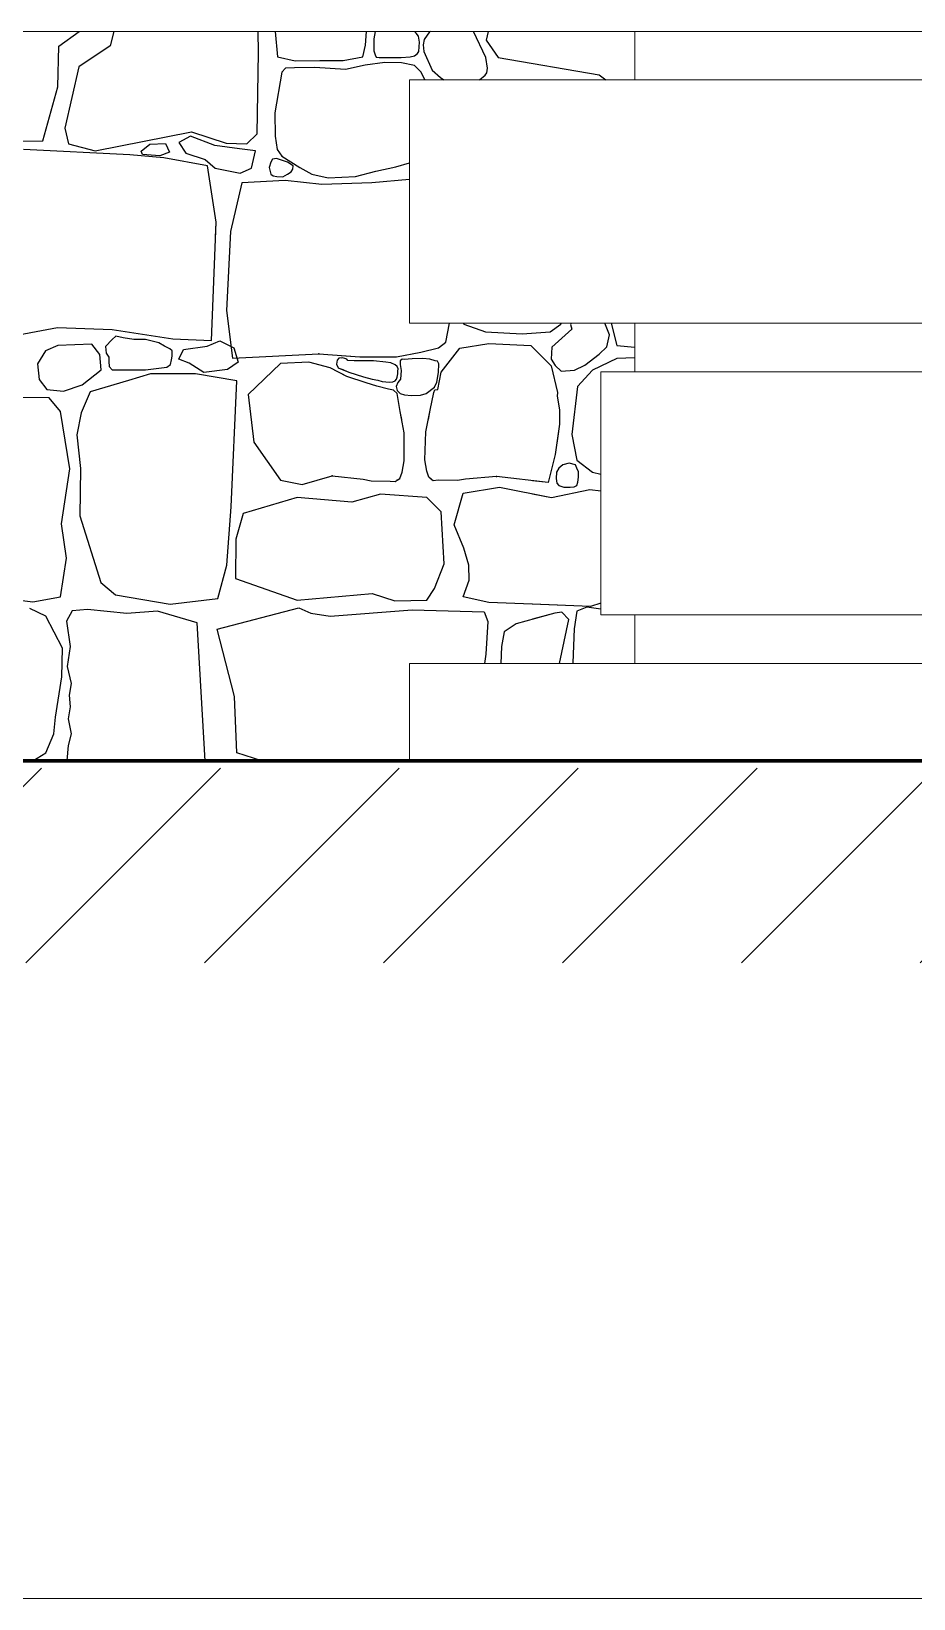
# Model space of a CAD drawing. Header units: feet. Extents: x -10410 to 374725, y -46422 to 88923.
# Drawn here: x 253658 to 254565, y 576 to 2187 of the extents above; entities that cross this region are included whole.
import ezdxf

# ---------------------------------------------------------------- set-up
doc = ezdxf.new("R2010")
doc.units = ezdxf.units.FT
doc.header["$MEASUREMENT"] = 0
doc.layers.add('2D - Общий_Ном._пера__118', color=7, linetype='Continuous', lineweight=5, true_color=0x573938)
doc.layers.add('Конструктив - Стены Несущие_Ном._пера__87', color=7, linetype='Continuous', lineweight=25, true_color=0x6a6a6a)
for name, color, linetype, lineweight in [('Интерьер - Мебель_Ном._пера__7', 7, 'Continuous', 20), ('Конструктив - Перекрытия_Ном._пера__1', 7, 'Continuous', 20), ('Местность - Рельеф_Ном._пера__53', 54, 'Continuous', 80), ('Размер - Общий_Ном._пера__120', 7, 'Continuous', 5)]:
    doc.layers.add(name, color=color, linetype=linetype, lineweight=lineweight)

# ---------------------------------------------------------------- blocks, each defined once
blk = doc.blocks.new('*X40')
at = {"layer": 'Конструктив - Стены Несущие_Ном._пера__87', "linetype": 'Continuous'}
for p, q in [((253686.7, 2171.9), (253707.4, 2187.2)), ((253743, 2187.2), (253739.2, 2172.4)), ((253891.8, 2165.5), (253891.4, 2187.2)), ((253908.8, 2187.2), (253911.1, 2161)), ((254001.7, 2173), (254002.7, 2187.2)), ((254010.4, 2179.4), (254010.3, 2167.3)), ((254011.8, 2187.2), (254010.4, 2179.4)), ((254053.6, 2185.3), (254052.2, 2187.2)), ((254056.3, 2182.2), (254053.6, 2185.3)), ((254057.2, 2176.2), (254056.3, 2182.2)), ((254056.4, 2166.4), (254057.2, 2176.2)), ((254062, 2178.7), (254060.8, 2173.3)), ((254067.3, 2186.8), (254062, 2178.7)), ((254068.5, 2187.2), (254067.3, 2186.8)), ((254125.4, 2160.2), (254112.7, 2187.2)), ((254127.6, 2187.2), (254125.8, 2178.1)), ((254125.8, 2178.1), (254137.9, 2160.3)), ((253685.7, 2130.1), (253686.7, 2171.9)), ((253739.2, 2172.4), (253707, 2150.9)), ((253890.3, 2082), (253891.8, 2165.5)), ((253911.1, 2161), (253929.3, 2156.9)), ((253978.9, 2157.3), (253998.8, 2161)), ((253998.8, 2161), (254001.7, 2173)), ((254010.3, 2167.3), (254011.8, 2163.1)), ((254011.8, 2163.1), (254012.8, 2160.7)), ((254012.8, 2160.7), (254015.7, 2160.2)), ((254015.7, 2160.2), (254038.3, 2160.2)), ((254038.3, 2160.2), (254047.7, 2161)), ((254047.7, 2161), (254052, 2162)), ((254052, 2162), (254055.2, 2164.4)), ((254055.2, 2164.4), (254056.4, 2166.4)), ((254060.8, 2173.3), (254061.8, 2166.6)), ((254061.8, 2166.6), (254070.1, 2147.4)), ((254127.2, 2149.3), (254125.4, 2160.2)), ((254137.9, 2160.3), (254241.9, 2142.6)), ((253707, 2150.9), (253692.9, 2087.7)), ((253915.8, 2145.3), (253908.6, 2103.4)), ((253919.6, 2149.5), (253915.8, 2145.3)), ((253928.6, 2149.8), (253919.6, 2149.5)), ((253949.5, 2150.1), (253928.6, 2149.8)), ((253929.3, 2156.9), (253954.8, 2157.2)), ((253981.2, 2148.1), (253949.5, 2150.1)), ((253954.8, 2157.2), (253978.9, 2157.3)), ((254001.2, 2152.5), (253981.2, 2148.1)), ((254021.6, 2155.3), (254001.2, 2152.5)), ((254038.7, 2155), (254021.6, 2155.3)), ((254051.9, 2152.1), (254038.7, 2155)), ((254059, 2145.3), (254051.9, 2152.1)), ((254062.5, 2137.2), (254059, 2145.3)), ((254070.1, 2147.4), (254078.9, 2139.8)), ((254124.8, 2142), (254126.5, 2144.6)), ((254126.5, 2144.6), (254127.2, 2149.3)), ((253670.1, 2074.6), (253685.7, 2130.1)), ((254078.9, 2139.8), (254082.2, 2137.2)), ((254119, 2137.2), (254124.8, 2142)), ((254241.9, 2142.6), (254248.7, 2137.2)), ((253908.6, 2103.4), (253908.9, 2079.6)), ((253692.9, 2087.7), (253696.6, 2071.6)), ((253723.9, 2064.2), (253822.9, 2084)), ((253822, 2079.3), (253810, 2073.1)), ((253846.8, 2069.8), (253822, 2079.3)), ((253822.9, 2084), (253858.6, 2072.1)), ((253879.9, 2071.6), (253890.3, 2082)), ((253908.9, 2079.6), (253910.9, 2065.7)), ((253544.1, 2072.6), (253670.1, 2074.6)), ((253759.5, 2060.2), (253650.3, 2065.7)), ((253696.6, 2071.6), (253723.9, 2064.2)), ((253771.1, 2064), (253780.2, 2071.3)), ((253772.6, 2060.7), (253771.1, 2064)), ((253780.2, 2071.3), (253796.1, 2071.9)), ((253800.3, 2063.1), (253790.5, 2059.2)), ((253796.1, 2071.9), (253800.3, 2063.1)), ((253810, 2073.1), (253817, 2061.9)), ((253872.1, 2066.3), (253846.8, 2069.8)), ((253858.6, 2072.1), (253879.9, 2071.6)), ((253888.6, 2064.5), (253872.1, 2066.3)), ((253884.7, 2046.6), (253888.6, 2064.5)), ((253910.9, 2065.7), (253915.8, 2058.8)), ((253794.5, 2057), (253759.5, 2060.2)), ((253790.5, 2059.2), (253772.6, 2060.7)), ((253839.2, 2049.1), (253794.5, 2057)), ((253817, 2061.9), (253836.8, 2055.4)), ((253836.8, 2055.4), (253847.1, 2046.6)), ((253848.2, 1990.9), (253839.2, 2049.1)), ((253847.1, 2046.6), (253873, 2041.3)), ((253873, 2041.3), (253884.7, 2046.6)), ((253904.3, 2052.7), (253902.7, 2047.1)), ((253902.7, 2047.1), (253904.3, 2040.5)), ((253906, 2055.7), (253904.3, 2052.7)), ((253910.1, 2056.4), (253906, 2055.7)), ((253921.7, 2052.7), (253910.1, 2056.4)), ((253915.8, 2058.8), (253934.2, 2047.3)), ((253927.4, 2049), (253921.7, 2052.7)), ((253927.1, 2045.4), (253927.4, 2049)), ((253934.2, 2047.3), (253946.4, 2040.5)), ((254012.4, 2043.3), (254032.9, 2047.8)), ((254032.9, 2047.8), (254046.8, 2052.2)), ((253874.5, 2031.3), (253862.9, 1981.5)), ((253919.3, 2034), (253874.5, 2031.3)), ((253904.3, 2040.5), (253906.7, 2038.8)), ((253906.7, 2038.8), (253910.7, 2037.9)), ((253910.7, 2037.9), (253916.7, 2037.6)), ((253916.7, 2037.6), (253921.7, 2040.5)), ((253956.7, 2029.8), (253919.3, 2034)), ((253921.7, 2040.5), (253925.4, 2042.7)), ((253925.4, 2042.7), (253927.1, 2045.4)), ((253946.4, 2040.5), (253963.5, 2036.6)), ((254008.2, 2031.5), (253956.7, 2029.8)), ((253963.5, 2036.6), (253991.4, 2038.1)), ((253991.4, 2038.1), (254012.4, 2043.3)), ((254046.8, 2034.9), (254008.2, 2031.5)), ((253843.5, 1869.3), (253848.2, 1990.9)), ((253862.9, 1981.5), (253859, 1900.1)), ((253859, 1900.1), (253864.9, 1851.1)), ((254084.3, 1867.8), (254088, 1887.2)), ((254102.5, 1887.2), (254102.8, 1886.1)), ((254102.8, 1886.1), (254125.1, 1878.4)), ((254191.4, 1878.4), (254202.3, 1886.1)), ((254202.3, 1886.1), (254202.6, 1887.2)), ((254212.9, 1887.2), (254212.4, 1885.8)), ((254212.4, 1885.8), (254213.8, 1880.9)), ((254252.5, 1875.1), (254247.8, 1887.2)), ((254254.2, 1887.2), (254260, 1864.3)), ((253628.8, 1872.2), (253685.2, 1882.6)), ((253685.2, 1882.6), (253741.5, 1880.7)), ((253741.5, 1870.5), (253734.5, 1863.3)), ((253741.5, 1880.7), (253803.6, 1871.2)), ((253745, 1873.9), (253741.5, 1870.5)), ((253752.8, 1872.1), (253745, 1873.9)), ((253763.5, 1870.3), (253752.8, 1872.1)), ((253775.6, 1870.5), (253763.5, 1870.3)), ((253789.4, 1866.9), (253775.6, 1870.5)), ((253803.6, 1871.2), (253843.5, 1869.3)), ((254125.1, 1878.4), (254162.7, 1876.2)), ((254162.7, 1876.2), (254191.4, 1878.4)), ((254213.8, 1880.9), (254193, 1862.4)), ((254249.6, 1863), (254252.5, 1875.1)), ((253672.9, 1858.6), (253664.5, 1845.2)), ((253685.7, 1864.1), (253672.9, 1858.6)), ((253720.4, 1865.5), (253685.7, 1864.1)), ((253728.6, 1854.9), (253720.4, 1865.5)), ((253730, 1839.3), (253728.6, 1854.9)), ((253734.5, 1863.3), (253735.1, 1856.2)), ((253735.1, 1856.2), (253738, 1852.1)), ((253795.3, 1863.6), (253789.4, 1866.9)), ((253800.8, 1860.9), (253795.3, 1863.6)), ((253802.9, 1858.6), (253800.8, 1860.9)), ((253802.5, 1849.5), (253803, 1853.4)), ((253803, 1853.4), (253802.9, 1858.6)), ((253810, 1850.2), (253814.7, 1860)), ((253814.7, 1860), (253838.9, 1863.6)), ((253838.9, 1863.6), (253851.9, 1869)), ((253851.9, 1869), (253866.3, 1861.8)), ((253864.9, 1851.1), (253953.7, 1855.6)), ((253866.3, 1861.8), (253871, 1847)), ((253953.7, 1855.6), (253995.8, 1852.4)), ((254033.5, 1852.4), (254058.5, 1857.4)), ((254058.5, 1857.4), (254076.7, 1861.8)), ((254076.7, 1861.8), (254084.3, 1867.8)), ((254079.6, 1836.9), (254098.5, 1861.6)), ((254098.5, 1861.6), (254128.5, 1866.3)), ((254128.5, 1866.3), (254171.6, 1864.3)), ((254171.6, 1864.3), (254192.6, 1843.3)), ((254193, 1862.4), (254192.4, 1850.3)), ((254227, 1843.9), (254241.7, 1855.2)), ((254241.7, 1855.2), (254249.6, 1863)), ((254260, 1864.3), (254278.4, 1862.4)), ((253664.5, 1845.2), (253666.2, 1829.1)), ((253710.7, 1823.9), (253730, 1839.3)), ((253738, 1852.1), (253737.9, 1847.7)), ((253737.9, 1847.7), (253738.4, 1842.6)), ((253738.4, 1842.6), (253741.5, 1839.3)), ((253741.5, 1839.3), (253775.6, 1839.3)), ((253775.6, 1839.3), (253797.4, 1842)), ((253797.4, 1842), (253801.3, 1844.6)), ((253801.3, 1844.6), (253802.5, 1849.5)), ((253820.5, 1845.9), (253810, 1850.2)), ((253835.6, 1836.5), (253820.5, 1845.9)), ((253859.8, 1839.4), (253835.6, 1836.5)), ((253871, 1847), (253859.8, 1839.4)), ((253914.3, 1845.6), (253881.1, 1813.9)), ((253943.5, 1847.2), (253914.3, 1845.6)), ((253965.3, 1841.3), (253943.5, 1847.2)), ((253982.4, 1832.5), (253965.3, 1841.3)), ((253972.7, 1849.1), (253972, 1845.1)), ((253972, 1845.1), (253973.7, 1841.3)), ((253974.4, 1851.1), (253972.7, 1849.1)), ((253973.7, 1841.3), (253984.5, 1836.8)), ((253978, 1851.4), (253974.4, 1851.1)), ((253980.6, 1850.9), (253978, 1851.4)), ((253982.6, 1850), (253980.6, 1850.9)), ((253983.6, 1848.8), (253982.6, 1850)), ((253990.1, 1848.3), (253983.6, 1848.8)), ((254010, 1848.4), (253990.1, 1848.3)), ((253995.8, 1852.4), (254033.5, 1852.4)), ((254022.7, 1847.2), (254010, 1848.4)), ((254027.8, 1846.4), (254022.7, 1847.2)), ((254032.3, 1844.2), (254027.8, 1846.4)), ((254034.2, 1842.5), (254032.3, 1844.2)), ((254035.3, 1840.3), (254034.2, 1842.5)), ((254034.8, 1835.2), (254035, 1837.8)), ((254035, 1837.8), (254035.3, 1840.3)), ((254037.4, 1848.4), (254037.2, 1844.6)), ((254037.2, 1844.6), (254038.3, 1838.5)), ((254039.3, 1850.2), (254037.4, 1848.4)), ((254038.3, 1838.5), (254037.7, 1829.6)), ((254041.5, 1849.9), (254039.3, 1850.2)), ((254049.5, 1850.5), (254041.5, 1849.9)), ((254060.6, 1851), (254049.5, 1850.5)), ((254067.9, 1850.3), (254060.6, 1851)), ((254073.4, 1848.4), (254067.9, 1850.3)), ((254075.8, 1848), (254073.4, 1848.4)), ((254077, 1845.4), (254075.8, 1848)), ((254076.6, 1836.4), (254077, 1845.4)), ((254192.4, 1850.3), (254196.7, 1843.7)), ((254192.6, 1843.3), (254199, 1815.9)), ((254196.7, 1843.7), (254202.7, 1838)), ((254202.7, 1838), (254216.4, 1839)), ((254216.4, 1839), (254227, 1843.9)), ((254234.8, 1839), (254219.7, 1822)), ((254260, 1850.7), (254234.8, 1839)), ((254278.4, 1851.7), (254260, 1850.7)), ((253666.2, 1829.1), (253674.1, 1819)), ((253691.2, 1817.2), (253710.7, 1823.9)), ((253734, 1821.2), (253718.7, 1816.6)), ((253758.1, 1828.1), (253734, 1821.2)), ((253780.8, 1835.1), (253758.1, 1828.1)), ((253803.9, 1835.1), (253780.8, 1835.1)), ((253826.9, 1835.1), (253803.9, 1835.1)), ((253869.5, 1828), (253826.9, 1835.1)), ((253863.8, 1698.4), (253869.5, 1828)), ((254002.4, 1825.7), (253982.4, 1832.5)), ((253984.5, 1836.8), (253999.5, 1832)), ((253999.5, 1832), (254008.6, 1829.6)), ((254013.4, 1822.3), (254002.4, 1825.7)), ((254008.6, 1829.6), (254014.3, 1828.6)), ((254025.3, 1819.2), (254013.4, 1822.3)), ((254014.3, 1828.6), (254018.8, 1827.1)), ((254018.8, 1827.1), (254026.3, 1826.4)), ((254026.3, 1826.4), (254029.8, 1826.7)), ((254029.8, 1826.7), (254032.3, 1827.9)), ((254032.3, 1827.9), (254033.6, 1829.5)), ((254034.8, 1826.1), (254033.2, 1822.2)), ((254033.2, 1822.2), (254034.1, 1817.9)), ((254033.6, 1829.5), (254034.1, 1831.8)), ((254034.1, 1831.8), (254034.8, 1835.2)), ((254037.7, 1829.6), (254034.8, 1826.1)), ((254064.2, 1814.9), (254072.6, 1821.5)), ((254072.6, 1821.5), (254075.1, 1826.4)), ((254075.1, 1826.4), (254076.6, 1836.4)), ((254075.9, 1819), (254079.6, 1836.9)), ((254219.7, 1822), (254213.7, 1772.7)), ((253676.8, 1810.3), (253645.9, 1810.8)), ((253674.1, 1819), (253691.2, 1817.2)), ((253688.2, 1796.5), (253676.8, 1810.3)), ((253718.7, 1816.6), (253709.6, 1795.1)), ((253881.1, 1813.9), (253887, 1764.9)), ((254030.4, 1818.2), (254025.3, 1819.2)), ((254034.3, 1814.9), (254030.4, 1818.2)), ((254034.1, 1817.9), (254037.4, 1814.9)), ((254037.4, 1796.5), (254034.3, 1814.9)), ((254037.4, 1814.9), (254041.9, 1813.6)), ((254041.9, 1813.6), (254048.9, 1812.9)), ((254048.9, 1812.9), (254058.1, 1813.1)), ((254058.1, 1813.1), (254064.2, 1814.9)), ((254068.2, 1797.6), (254071.8, 1815.9)), ((254071.8, 1815.9), (254072.9, 1818.7)), ((254072.9, 1818.7), (254075.9, 1819)), ((254199, 1815.9), (254198.5, 1812.1)), ((254198.5, 1812.1), (254200.9, 1798)), ((253697.9, 1737.5), (253688.2, 1796.5)), ((253709.6, 1795.1), (253705.1, 1772.5)), ((254041.4, 1774.4), (254037.4, 1796.5)), ((254063.6, 1775.6), (254068.2, 1797.6)), ((254200.9, 1798), (254201.1, 1783.2)), ((254041.4, 1745.6), (254041.4, 1774.4)), ((254062.8, 1746.7), (254063.6, 1775.6)), ((254201.1, 1783.2), (254196.5, 1752.3)), ((254213.7, 1772.7), (254218.9, 1746.2)), ((253705.1, 1772.5), (253709, 1737.7)), ((253887, 1764.9), (253914.3, 1725.6)), ((254039.3, 1733.9), (254041.4, 1745.6)), ((254064.6, 1735), (254062.8, 1746.7)), ((254196.5, 1752.3), (254189.3, 1723.3)), ((254204.3, 1741.6), (254200.3, 1738)), ((254210.9, 1743.1), (254204.3, 1741.6)), ((254217.6, 1741.5), (254210.9, 1743.1)), ((254218.9, 1738), (254217.6, 1741.5)), ((254218.9, 1746.2), (254234.8, 1734)), ((253689.2, 1681), (253697.9, 1737.5)), ((253709, 1737.7), (253708, 1689.2)), ((253914.3, 1725.6), (253936.6, 1721.4)), ((253936.6, 1721.4), (253967.4, 1730.2)), ((253967.4, 1730.2), (253999.4, 1726.7)), ((253999.4, 1726.7), (254007.4, 1725.2)), ((254007.4, 1725.2), (254027.2, 1724.9)), ((254027.2, 1724.9), (254032.3, 1724.3)), ((254032.3, 1724.3), (254034.3, 1725.6)), ((254034.3, 1725.6), (254036.9, 1727.6)), ((254036.9, 1727.6), (254039.3, 1733.9)), ((254066.9, 1728.7), (254064.6, 1735)), ((254069.4, 1726.6), (254066.9, 1728.7)), ((254071.3, 1725.2), (254069.4, 1726.6)), ((254076.5, 1725.7), (254071.3, 1725.2)), ((254096.3, 1725.5), (254076.5, 1725.7)), ((254104.3, 1726.7), (254096.3, 1725.5)), ((254136.4, 1729.4), (254104.3, 1726.7)), ((254189.3, 1723.3), (254136.4, 1729.4)), ((254198, 1733.9), (254197.6, 1727.5)), ((254197.6, 1727.5), (254198.4, 1722.6)), ((254200.3, 1738), (254198, 1733.9)), ((254220.4, 1734.2), (254218.9, 1738)), ((254219.9, 1723.7), (254220.7, 1728.9)), ((254220.7, 1728.9), (254220.4, 1734.2)), ((254234.8, 1734), (254243.4, 1732)), ((254017.1, 1711.5), (253987.6, 1703.3)), ((254064.6, 1708), (254017.1, 1711.5)), ((254092.9, 1679.8), (254102, 1712.5)), ((254102, 1712.5), (254139.4, 1718.4)), ((254139.4, 1718.4), (254192.9, 1708)), ((254192.9, 1708), (254232.3, 1716.2)), ((254198.4, 1722.6), (254200.3, 1720.4)), ((254200.3, 1720.4), (254205.6, 1718.6)), ((254205.6, 1718.6), (254212, 1718.5)), ((254212, 1718.5), (254216, 1718.9)), ((254216, 1718.9), (254218.9, 1720.4)), ((254218.9, 1720.4), (254219.9, 1723.7)), ((254232.3, 1716.2), (254243.4, 1714.8)), ((253859.2, 1638.3), (253863.8, 1698.4)), ((253931.6, 1708), (253876.1, 1691.4)), ((253987.6, 1703.3), (253931.6, 1708)), ((254079.5, 1693.2), (254064.6, 1708)), ((254082.7, 1639.9), (254079.5, 1693.2)), ((253694.4, 1645.6), (253689.2, 1681)), ((253708, 1689.2), (253729.6, 1620.6)), ((253876.1, 1691.4), (253868.6, 1665)), ((254102.8, 1655.8), (254092.9, 1679.8)), ((253868.6, 1665), (253868.1, 1624.7)), ((253688.2, 1605.7), (253694.4, 1645.6)), ((254108, 1638.2), (254102.8, 1655.8)), ((253849.8, 1604.2), (253859.2, 1638.3)), ((254072.5, 1614.4), (254082.7, 1639.9)), ((254108.2, 1622.8), (254108, 1638.2)), ((253729.6, 1620.6), (253744.9, 1607.7)), ((253868.1, 1624.7), (253931.6, 1602.5)), ((254064.6, 1602.5), (254072.5, 1614.4)), ((254102, 1605.7), (254108.2, 1622.8)), ((253571.3, 1611.4), (253660, 1600.8)), ((253660, 1600.8), (253688.2, 1605.7)), ((253744.9, 1607.7), (253800.9, 1598.3)), ((253800.9, 1598.3), (253849.8, 1604.2)), ((253931.6, 1602.5), (254008.6, 1609.2)), ((254008.6, 1609.2), (254031.7, 1601.8)), ((254031.7, 1601.8), (254064.6, 1602.5)), ((254128.5, 1600), (254102, 1605.7)), ((254172.9, 1598.3), (254128.5, 1600)), ((254232.8, 1595.8), (254172.9, 1598.3)), ((254243.4, 1599.3), (254232.8, 1595.8)), ((253673.3, 1585.9), (253656.8, 1593.8)), ((253690.4, 1553.2), (253673.3, 1585.9)), ((253700.3, 1591.4), (253694.3, 1580.9)), ((253694.3, 1580.9), (253698.3, 1554.8)), ((253715.9, 1592.9), (253700.3, 1591.4)), ((253756.3, 1588.6), (253715.9, 1592.9)), ((253788, 1591.1), (253756.3, 1588.6)), ((253828.6, 1579), (253788, 1591.1)), ((253849.4, 1572.7), (253933.3, 1594.6)), ((253933.3, 1594.6), (253945.5, 1588.9)), ((253945.5, 1588.9), (253965.5, 1585.9)), ((253965.5, 1585.9), (254049.5, 1592.6)), ((254049.5, 1592.6), (254123.5, 1590.4)), ((254123.5, 1590.4), (254127.5, 1580.5)), ((254127.5, 1580.5), (254125.3, 1547)), ((254196.1, 1588.9), (254156.5, 1578.2)), ((254203.6, 1589.9), (254196.1, 1588.9)), ((254200.9, 1537.2), (254210.6, 1582.5)), ((254210.6, 1582.5), (254203.6, 1589.9)), ((254218.9, 1591.1), (254216.2, 1573)), ((254229.3, 1595.1), (254218.9, 1591.1)), ((254243.4, 1593.2), (254229.3, 1595.1)), ((253837.1, 1437.2), (253828.6, 1579)), ((253867.1, 1503.3), (253849.4, 1572.7)), ((254144.1, 1569.8), (254141.6, 1554.7)), ((254156.5, 1578.2), (254144.1, 1569.8)), ((254216.2, 1573), (254214.7, 1537.9)), ((253689.7, 1523.5), (253690.4, 1553.2)), ((253698.3, 1554.8), (253695.1, 1534.3)), ((254125.3, 1547), (254123.9, 1537.2)), ((254141.6, 1554.7), (254140.7, 1537.2)), ((253695.1, 1534.3), (253699.1, 1516.8)), ((254214.7, 1537.9), (254214.3, 1537.2)), ((253683.3, 1482.1), (253689.7, 1523.5)), ((253699.1, 1516.8), (253697.1, 1504.7)), ((253697.1, 1504.7), (253698.3, 1492.8)), ((253869.4, 1445.3), (253867.1, 1503.3)), ((253698.3, 1492.8), (253696, 1480.3)), ((253681.3, 1464.8), (253683.3, 1482.1)), ((253696, 1480.3), (253699.4, 1465.1)), ((253673.3, 1445.5), (253681.3, 1464.8)), ((253696, 1452.8), (253694.9, 1437.6)), ((253699.4, 1465.1), (253696, 1452.8)), ((253659.9, 1437.2), (253673.3, 1445.5)), ((253694.9, 1437.6), (253694.9, 1437.2)), ((253895, 1437.2), (253869.4, 1445.3))]:
    blk.add_line(p, q, dxfattribs=at)
for p in [(253953.7, 1855.6), (253967.4, 1730.2), (254034.3, 1725.6), (254034.3, 1725.6), (254069.4, 1726.6), (254069.4, 1726.6), (254136.4, 1729.4)]:
    blk.add_point(p, dxfattribs=at)
blk = doc.blocks.new('Штриховка_20', base_point=(0, 0))
at = {"layer": 'Конструктив - Стены Несущие_Ном._пера__87', "linetype": 'Continuous'}
blk.add_blockref('*X40', (0, 0), dxfattribs=at)
blk = doc.blocks.new('*X44')
at = {"layer": 'Конструктив - Стены Несущие_Ном._пера__87', "linetype": 'Continuous'}
for p, q in [((253686.7, 2171.9), (253707.4, 2187.2)), ((253743, 2187.2), (253739.2, 2172.4)), ((253891.8, 2165.5), (253891.4, 2187.2)), ((253908.8, 2187.2), (253911.1, 2161)), ((254001.7, 2173), (254002.7, 2187.2)), ((254010.4, 2179.4), (254010.3, 2167.3)), ((254011.8, 2187.2), (254010.4, 2179.4)), ((254053.6, 2185.3), (254052.2, 2187.2)), ((254056.3, 2182.2), (254053.6, 2185.3)), ((254057.2, 2176.2), (254056.3, 2182.2)), ((254056.4, 2166.4), (254057.2, 2176.2)), ((254062, 2178.7), (254060.8, 2173.3)), ((254067.3, 2186.8), (254062, 2178.7)), ((254068.5, 2187.2), (254067.3, 2186.8)), ((254125.4, 2160.2), (254112.7, 2187.2)), ((254127.6, 2187.2), (254125.8, 2178.1)), ((254125.8, 2178.1), (254137.9, 2160.3)), ((253685.7, 2130.1), (253686.7, 2171.9)), ((253739.2, 2172.4), (253707, 2150.9)), ((253890.3, 2082), (253891.8, 2165.5)), ((253911.1, 2161), (253929.3, 2156.9)), ((253978.9, 2157.3), (253998.8, 2161)), ((253998.8, 2161), (254001.7, 2173)), ((254010.3, 2167.3), (254011.8, 2163.1)), ((254011.8, 2163.1), (254012.8, 2160.7)), ((254012.8, 2160.7), (254015.7, 2160.2)), ((254015.7, 2160.2), (254038.3, 2160.2)), ((254038.3, 2160.2), (254047.7, 2161)), ((254047.7, 2161), (254052, 2162)), ((254052, 2162), (254055.2, 2164.4)), ((254055.2, 2164.4), (254056.4, 2166.4)), ((254060.8, 2173.3), (254061.8, 2166.6)), ((254061.8, 2166.6), (254070.1, 2147.4)), ((254127.2, 2149.3), (254125.4, 2160.2)), ((254137.9, 2160.3), (254241.9, 2142.6)), ((253707, 2150.9), (253692.9, 2087.7)), ((253915.8, 2145.3), (253908.6, 2103.4)), ((253919.6, 2149.5), (253915.8, 2145.3)), ((253928.6, 2149.8), (253919.6, 2149.5)), ((253949.5, 2150.1), (253928.6, 2149.8)), ((253929.3, 2156.9), (253954.8, 2157.2)), ((253981.2, 2148.1), (253949.5, 2150.1)), ((253954.8, 2157.2), (253978.9, 2157.3)), ((254001.2, 2152.5), (253981.2, 2148.1)), ((254021.6, 2155.3), (254001.2, 2152.5)), ((254038.7, 2155), (254021.6, 2155.3)), ((254051.9, 2152.1), (254038.7, 2155)), ((254059, 2145.3), (254051.9, 2152.1)), ((254062.5, 2137.2), (254059, 2145.3)), ((254070.1, 2147.4), (254078.9, 2139.8)), ((254124.8, 2142), (254126.5, 2144.6)), ((254126.5, 2144.6), (254127.2, 2149.3)), ((253670.1, 2074.6), (253685.7, 2130.1)), ((254078.9, 2139.8), (254082.2, 2137.2)), ((254119, 2137.2), (254124.8, 2142)), ((254241.9, 2142.6), (254248.7, 2137.2)), ((253908.6, 2103.4), (253908.9, 2079.6)), ((253692.9, 2087.7), (253696.6, 2071.6)), ((253723.9, 2064.2), (253822.9, 2084)), ((253822, 2079.3), (253810, 2073.1)), ((253846.8, 2069.8), (253822, 2079.3)), ((253822.9, 2084), (253858.6, 2072.1)), ((253879.9, 2071.6), (253890.3, 2082)), ((253908.9, 2079.6), (253910.9, 2065.7)), ((253544.1, 2072.6), (253670.1, 2074.6)), ((253759.5, 2060.2), (253650.3, 2065.7)), ((253696.6, 2071.6), (253723.9, 2064.2)), ((253771.1, 2064), (253780.2, 2071.3)), ((253772.6, 2060.7), (253771.1, 2064)), ((253780.2, 2071.3), (253796.1, 2071.9)), ((253800.3, 2063.1), (253790.5, 2059.2)), ((253796.1, 2071.9), (253800.3, 2063.1)), ((253810, 2073.1), (253817, 2061.9)), ((253872.1, 2066.3), (253846.8, 2069.8)), ((253858.6, 2072.1), (253879.9, 2071.6)), ((253888.6, 2064.5), (253872.1, 2066.3)), ((253884.7, 2046.6), (253888.6, 2064.5)), ((253910.9, 2065.7), (253915.8, 2058.8)), ((253794.5, 2057), (253759.5, 2060.2)), ((253790.5, 2059.2), (253772.6, 2060.7)), ((253839.2, 2049.1), (253794.5, 2057)), ((253817, 2061.9), (253836.8, 2055.4)), ((253836.8, 2055.4), (253847.1, 2046.6)), ((253848.2, 1990.9), (253839.2, 2049.1)), ((253847.1, 2046.6), (253873, 2041.3)), ((253873, 2041.3), (253884.7, 2046.6)), ((253904.3, 2052.7), (253902.7, 2047.1)), ((253902.7, 2047.1), (253904.3, 2040.5)), ((253906, 2055.7), (253904.3, 2052.7)), ((253910.1, 2056.4), (253906, 2055.7)), ((253921.7, 2052.7), (253910.1, 2056.4)), ((253915.8, 2058.8), (253934.2, 2047.3)), ((253927.4, 2049), (253921.7, 2052.7)), ((253927.1, 2045.4), (253927.4, 2049)), ((253934.2, 2047.3), (253946.4, 2040.5)), ((254012.4, 2043.3), (254032.9, 2047.8)), ((254032.9, 2047.8), (254046.8, 2052.2)), ((253874.5, 2031.3), (253862.9, 1981.5)), ((253919.3, 2034), (253874.5, 2031.3)), ((253904.3, 2040.5), (253906.7, 2038.8)), ((253906.7, 2038.8), (253910.7, 2037.9)), ((253910.7, 2037.9), (253916.7, 2037.6)), ((253916.7, 2037.6), (253921.7, 2040.5)), ((253956.7, 2029.8), (253919.3, 2034)), ((253921.7, 2040.5), (253925.4, 2042.7)), ((253925.4, 2042.7), (253927.1, 2045.4)), ((253946.4, 2040.5), (253963.5, 2036.6)), ((254008.2, 2031.5), (253956.7, 2029.8)), ((253963.5, 2036.6), (253991.4, 2038.1)), ((253991.4, 2038.1), (254012.4, 2043.3)), ((254046.8, 2034.9), (254008.2, 2031.5)), ((253847.6, 1975.1), (253848.2, 1990.9)), ((253862.9, 1981.5), (253862.6, 1975.1)), ((254084.3, 1867.8), (254088, 1887.2)), ((254102.5, 1887.2), (254102.8, 1886.1)), ((254102.8, 1886.1), (254125.1, 1878.4)), ((254191.4, 1878.4), (254202.3, 1886.1)), ((254202.3, 1886.1), (254202.6, 1887.2)), ((254212.9, 1887.2), (254212.4, 1885.8)), ((254212.4, 1885.8), (254213.8, 1880.9)), ((254252.5, 1875.1), (254247.8, 1887.2)), ((254254.2, 1887.2), (254260, 1864.3)), ((254125.1, 1878.4), (254162.7, 1876.2)), ((254162.7, 1876.2), (254191.4, 1878.4)), ((254213.8, 1880.9), (254193, 1862.4)), ((254249.6, 1863), (254252.5, 1875.1)), ((253976.8, 1853.9), (253995.8, 1852.4)), ((254033.5, 1852.4), (254058.5, 1857.4)), ((254058.5, 1857.4), (254076.7, 1861.8)), ((254076.7, 1861.8), (254084.3, 1867.8)), ((254079.6, 1836.9), (254098.5, 1861.6)), ((254098.5, 1861.6), (254128.5, 1866.3)), ((254128.5, 1866.3), (254171.6, 1864.3)), ((254171.6, 1864.3), (254192.6, 1843.3)), ((254193, 1862.4), (254192.4, 1850.3)), ((254227, 1843.9), (254241.7, 1855.2)), ((254241.7, 1855.2), (254249.6, 1863)), ((254260, 1864.3), (254278.4, 1862.4)), ((253978, 1851.4), (253976.8, 1851.3)), ((253976.8, 1840.1), (253984.5, 1836.8)), ((253980.6, 1850.9), (253978, 1851.4)), ((253982.6, 1850), (253980.6, 1850.9)), ((253983.6, 1848.8), (253982.6, 1850)), ((253990.1, 1848.3), (253983.6, 1848.8)), ((254010, 1848.4), (253990.1, 1848.3)), ((253995.8, 1852.4), (254033.5, 1852.4)), ((254022.7, 1847.2), (254010, 1848.4)), ((254027.8, 1846.4), (254022.7, 1847.2)), ((254032.3, 1844.2), (254027.8, 1846.4)), ((254034.2, 1842.5), (254032.3, 1844.2)), ((254035.3, 1840.3), (254034.2, 1842.5)), ((254034.8, 1835.2), (254035, 1837.8)), ((254035, 1837.8), (254035.3, 1840.3)), ((254037.4, 1848.4), (254037.2, 1844.6)), ((254037.2, 1844.6), (254038.3, 1838.5)), ((254039.3, 1850.2), (254037.4, 1848.4)), ((254038.3, 1838.5), (254037.7, 1829.6)), ((254041.5, 1849.9), (254039.3, 1850.2)), ((254049.5, 1850.5), (254041.5, 1849.9)), ((254060.6, 1851), (254049.5, 1850.5)), ((254067.9, 1850.3), (254060.6, 1851)), ((254073.4, 1848.4), (254067.9, 1850.3)), ((254075.8, 1848), (254073.4, 1848.4)), ((254077, 1845.4), (254075.8, 1848)), ((254076.6, 1836.4), (254077, 1845.4)), ((254192.4, 1850.3), (254196.7, 1843.7)), ((254192.6, 1843.3), (254199, 1815.9)), ((254196.7, 1843.7), (254202.7, 1838)), ((254202.7, 1838), (254216.4, 1839)), ((254216.4, 1839), (254227, 1843.9)), ((254234.8, 1839), (254219.7, 1822)), ((254260, 1850.7), (254234.8, 1839)), ((254278.4, 1851.7), (254260, 1850.7)), ((253982.4, 1832.5), (253976.8, 1835.4)), ((254002.4, 1825.7), (253982.4, 1832.5)), ((253984.5, 1836.8), (253999.5, 1832)), ((253999.5, 1832), (254008.6, 1829.6)), ((254013.4, 1822.3), (254002.4, 1825.7)), ((254008.6, 1829.6), (254014.3, 1828.6)), ((254025.3, 1819.2), (254013.4, 1822.3)), ((254014.3, 1828.6), (254018.8, 1827.1)), ((254018.8, 1827.1), (254026.3, 1826.4)), ((254026.3, 1826.4), (254029.8, 1826.7)), ((254029.8, 1826.7), (254032.3, 1827.9)), ((254032.3, 1827.9), (254033.6, 1829.5)), ((254034.8, 1826.1), (254033.2, 1822.2)), ((254033.2, 1822.2), (254034.1, 1817.9)), ((254033.6, 1829.5), (254034.1, 1831.8)), ((254034.1, 1831.8), (254034.8, 1835.2)), ((254037.7, 1829.6), (254034.8, 1826.1)), ((254064.2, 1814.9), (254072.6, 1821.5)), ((254072.6, 1821.5), (254075.1, 1826.4)), ((254075.1, 1826.4), (254076.6, 1836.4)), ((254075.9, 1819), (254079.6, 1836.9)), ((254219.7, 1822), (254213.7, 1772.7)), ((254030.4, 1818.2), (254025.3, 1819.2)), ((254034.3, 1814.9), (254030.4, 1818.2)), ((254034.1, 1817.9), (254037.4, 1814.9)), ((254037.4, 1796.5), (254034.3, 1814.9)), ((254037.4, 1814.9), (254041.9, 1813.6)), ((254041.9, 1813.6), (254048.9, 1812.9)), ((254048.9, 1812.9), (254058.1, 1813.1)), ((254058.1, 1813.1), (254064.2, 1814.9)), ((254068.2, 1797.6), (254071.8, 1815.9)), ((254071.8, 1815.9), (254072.9, 1818.7)), ((254072.9, 1818.7), (254075.9, 1819)), ((254199, 1815.9), (254198.5, 1812.1)), ((254198.5, 1812.1), (254200.9, 1798)), ((254038.9, 1788.2), (254037.4, 1796.5)), ((254066.3, 1788.2), (254068.2, 1797.6)), ((254200.9, 1798), (254201, 1788.2)), ((254200, 1775.8), (254196.5, 1752.3)), ((254213.7, 1772.7), (254218.9, 1746.2)), ((254196.5, 1752.3), (254189.3, 1723.3)), ((254204.3, 1741.6), (254200.3, 1738)), ((254210.9, 1743.1), (254204.3, 1741.6)), ((254217.6, 1741.5), (254210.9, 1743.1)), ((254218.9, 1738), (254217.6, 1741.5)), ((254218.9, 1746.2), (254234.8, 1734)), ((254189.3, 1723.3), (254173.4, 1725.1)), ((254198, 1733.9), (254197.6, 1727.5)), ((254197.6, 1727.5), (254198.4, 1722.6)), ((254200.3, 1738), (254198, 1733.9)), ((254220.4, 1734.2), (254218.9, 1738)), ((254219.9, 1723.7), (254220.7, 1728.9)), ((254220.7, 1728.9), (254220.4, 1734.2)), ((254234.8, 1734), (254243.4, 1732)), ((254173.4, 1711.8), (254192.9, 1708)), ((254192.9, 1708), (254232.3, 1716.2)), ((254198.4, 1722.6), (254200.3, 1720.4)), ((254200.3, 1720.4), (254205.6, 1718.6)), ((254205.6, 1718.6), (254212, 1718.5)), ((254212, 1718.5), (254216, 1718.9)), ((254216, 1718.9), (254218.9, 1720.4)), ((254218.9, 1720.4), (254219.9, 1723.7)), ((254232.3, 1716.2), (254243.4, 1714.8)), ((254232.8, 1595.8), (254173.4, 1598.3)), ((254243.4, 1599.3), (254232.8, 1595.8)), ((254196.1, 1588.9), (254173.4, 1582.7)), ((254203.6, 1589.9), (254196.1, 1588.9)), ((254200.9, 1537.2), (254210.6, 1582.5)), ((254210.6, 1582.5), (254203.6, 1589.9)), ((254218.9, 1591.1), (254216.2, 1573)), ((254229.3, 1595.1), (254218.9, 1591.1)), ((254243.4, 1593.2), (254229.3, 1595.1)), ((254216.2, 1573), (254214.7, 1537.9)), ((254214.7, 1537.9), (254214.3, 1537.2))]:
    blk.add_line(p, q, dxfattribs=at)
blk = doc.blocks.new('Штриховка_22', base_point=(0, 0))
at = {"layer": 'Конструктив - Стены Несущие_Ном._пера__87', "linetype": 'Continuous'}
blk.add_blockref('*X44', (0, 0), dxfattribs=at)

msp = doc.modelspace()

# ---------------------------------------------------------------- hatches: boundary and pattern name
at = {"layer": '2D - Общий_Ном._пера__118', "linetype": 'Continuous'}
h = msp.add_hatch(dxfattribs=at)
h.set_pattern_fill('ЛИНИИ_НАКЛОННЫЕ__ШАГ_1_5_', color=256, style=0, pattern_type=2)
h.set_pattern_definition([(45, (0, 0), (-91.92388, 91.92388), [])])
h.paths.add_polyline_path([(244137.47739, 1437.21988), (244137.47739, 1429.5641), (265651.78297, 1429.5641), (265651.78297, 1229.5641), (244137.47739, 1229.5641), (241582.37199, 1229.5641), (241582.37199, 1437.21988)])

# ---------------------------------------------------------------- linework, layer by layer
at = {"layer": 'Интерьер - Мебель_Ном._пера__7', "linetype": 'Continuous'}
for p, q in [((254278.42614, 2137.21988), (254278.42614, 2187.21988)), ((254619.43283, 2137.21988), (254046.76349, 2137.21988)), ((254046.76349, 1887.21988), (254046.76349, 2137.21988)), ((254619.43283, 1887.21988), (254046.76349, 1887.21988)), ((254278.42614, 1837.21988), (254278.42614, 1887.21988)), ((254619.43283, 1837.21988), (254243.42614, 1837.21988)), ((254243.42614, 1587.21988), (254243.42614, 1837.21988)), ((254619.43283, 1587.21988), (254243.42614, 1587.21988)), ((254278.42614, 1537.21988), (254278.42614, 1587.21988)), ((254619.43283, 1537.21988), (254046.76349, 1537.21988)), ((254046.76349, 1437.21988), (254046.76349, 1537.21988))]:
    msp.add_line(p, q, dxfattribs=at)
at = {"layer": 'Конструктив - Перекрытия_Ном._пера__1', "linetype": 'Continuous'}
msp.add_line((254747.56043, 2187.21988), (250699.43308, 2187.21988), dxfattribs=at)
at = {"layer": 'Местность - Рельеф_Ном._пера__53', "linetype": 'Continuous', "flags": 128}
msp.add_lwpolyline([(247162.41413, 1437.21988), (265549.34495, 1437.21988)], dxfattribs=at)
at = {"layer": 'Размер - Общий_Ном._пера__120', "linetype": 'Continuous'}
msp.add_line((249714.71105, 575.78196), (260564.43283, 575.78196), dxfattribs=at)

# ---------------------------------------------------------------- block references
at = {"layer": 'Конструктив - Стены Несущие_Ном._пера__87', "linetype": 'Continuous'}
for name in ['Штриховка_20', 'Штриховка_22']:
    msp.add_blockref(name, (0, 0), dxfattribs=at)

doc.saveas('drawing.dxf')
